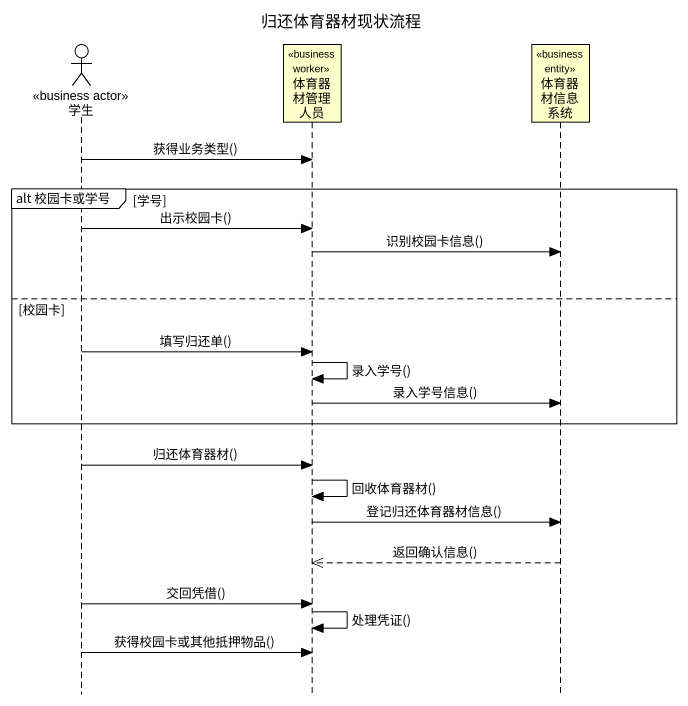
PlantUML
@startuml
title 归还体育器材现状流程
hide footbox
actor 学生 <<business actor>>
participant 体育器材管理人员 <<business worker>>
participant 体育器材信息系统 <<business entity>>

学生 -> 体育器材管理人员 : 获得业务类型()
group alt 校园卡或学号 [学号]
  学生 -> 体育器材管理人员 : 出示校园卡()
  体育器材管理人员 -> 体育器材信息系统 : 识别校园卡信息()
else 校园卡
  学生 -> 体育器材管理人员 : 填写归还单()
  体育器材管理人员 -> 体育器材管理人员 : 录入学号()
  体育器材管理人员 -> 体育器材信息系统 : 录入学号信息()
end
学生 -> 体育器材管理人员 : 归还体育器材()
体育器材管理人员 -> 体育器材管理人员 : 回收体育器材()
体育器材管理人员 -> 体育器材信息系统 : 登记归还体育器材信息()
体育器材信息系统 -->> 体育器材管理人员 : 返回确认信息()
学生 -> 体育器材管理人员 : 交回凭借()
体育器材管理人员 -> 体育器材管理人员 : 处理凭证()
学生 -> 体育器材管理人员 : 获得校园卡或其他抵押物品()
@enduml
